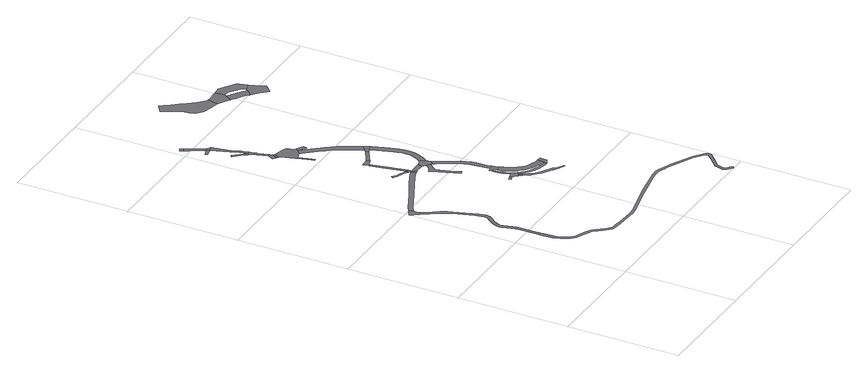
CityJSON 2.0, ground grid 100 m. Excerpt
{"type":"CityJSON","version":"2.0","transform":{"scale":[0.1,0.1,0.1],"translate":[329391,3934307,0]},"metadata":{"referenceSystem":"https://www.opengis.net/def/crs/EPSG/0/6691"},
"CityObjects":{
"road1":{"type":"Road","geometry":[{"type":"MultiSurface","lod":"1","boundaries":[[[0,1,2,3,4,5,6,7]]]}]},
"road2":{"type":"Road","attributes":{"function":"3","RoadStructureAttribute.sectionType":"1"},"geometry":[{"type":"MultiSurface","lod":"1","boundaries":[[[1,8,9,10,11,12,13,14,15,16,17,18,19,20,2]]]}]},
"road3":{"type":"Road","geometry":[{"type":"MultiSurface","lod":"1","boundaries":[[[21,22,23,24,25,26,27,28,29,30,31,32,33,34,35]]]}]},
"road4":{"type":"Road","geometry":[{"type":"MultiSurface","lod":"1","boundaries":[[[36,37,38,39,40]]]}]},
"road5":{"type":"Road","geometry":[{"type":"MultiSurface","lod":"1","boundaries":[[[41,42,43,44]]]}]},
"road6":{"type":"Road","geometry":[{"type":"MultiSurface","lod":"1","boundaries":[[[15,14,45,46,47,21,35]]]}]},
"road7":{"type":"Road","geometry":[{"type":"MultiSurface","lod":"1","boundaries":[[[48,49,50,51,52,53,54,55]]]}]},
"road8":{"type":"Road","attributes":{"RoadStructureAttribute.sectionType":"1"},"geometry":[{"type":"MultiSurface","lod":"1","boundaries":[[[6,56,57,58,59,60,61,62,63,64,65,66,67,68,69,70,71,72,73,74,75,76,77,78,79,80,81,82,83,84,85,86,87,88,89,90,91,92,93,94,95,96,97,98,99,100,101,102,103,104,105,106,107,108,109,110,111,112,113,114,115,116,117,118,119,120,121,122,123,124,125,126,127,128,129,130,131,132,133,134,135,136,137,138,139,140,141,142,143,144,145,146,147,148,149,150,151,152,153,154,155,156,157,158,159,160,161,162,163,164,165,166,167,168,169,170,171,172,173,174,175,176,177,178,179,180,181,182,183,184,185,186,187,188,189,190,191,192,193,194,195,196,197,198,199,7]]]}]},
"road9":{"type":"Road","attributes":{"RoadStructureAttribute.sectionType":"1"},"geometry":[{"type":"MultiSurface","lod":"1","boundaries":[[[39,200,201,44,202,203,204,205,40]]]}]},
"road10":{"type":"Road","geometry":[{"type":"MultiSurface","lod":"1","boundaries":[[[206,207,208,209,210]]]}]},
"road11":{"type":"Road","attributes":{"RoadStructureAttribute.sectionType":"1"},"geometry":[{"type":"MultiSurface","lod":"1","boundaries":[[[211,212,213,214,215,216,217,218,219,220,221,21,47]]]}]},
"road12":{"type":"Road","attributes":{"RoadStructureAttribute.sectionType":"1"},"geometry":[{"type":"MultiSurface","lod":"1","boundaries":[[[222,223,206,210]]]}]},
"road13":{"type":"Road","geometry":[{"type":"MultiSurface","lod":"1","boundaries":[[[224,225,226,48,55]]]}]},
"road14":{"type":"Road","geometry":[{"type":"MultiSurface","lod":"1","boundaries":[[[227,228,229,230]]]}]},
"road15":{"type":"Road","attributes":{"RoadStructureAttribute.sectionType":"1"},"geometry":[{"type":"MultiSurface","lod":"1","boundaries":[[[228,231,232,229]]]}]},
"road16":{"type":"Road","attributes":{"RoadStructureAttribute.sectionType":"1"},"geometry":[{"type":"MultiSurface","lod":"1","boundaries":[[[207,233,234,225,224,235,208]]]}]},
"road17":{"type":"Road","attributes":{"RoadStructureAttribute.sectionType":"1"},"geometry":[{"type":"MultiSurface","lod":"1","boundaries":[[[236,237,238,239,240,43,241,242,243,244,245,48,226]]]}]},
"road18":{"type":"Road","geometry":[{"type":"MultiSurface","lod":"1","boundaries":[[[43,240,202,44]]]}]},
"road19":{"type":"Road","geometry":[{"type":"MultiSurface","lod":"1","boundaries":[[[246,247,248,249]]]}]},
"road20":{"type":"Road","attributes":{"RoadStructureAttribute.sectionType":"1"},"geometry":[{"type":"MultiSurface","lod":"1","boundaries":[[[250,251,252,253,254,255,256,257,258,259,260,261,262,263,264,265,266]]]}]},
"road21":{"type":"Road","attributes":{"function":"3","RoadStructureAttribute.sectionType":"1"},"geometry":[{"type":"MultiSurface","lod":"1","boundaries":[[[267,268,46,45,269,270,271,272]]]}]},
"road22":{"type":"Road","geometry":[{"type":"MultiSurface","lod":"1","boundaries":[[[273,274,275,218,217,276,277,278]]]}]},
"road23":{"type":"Road","geometry":[{"type":"MultiSurface","lod":"1","boundaries":[[[279,280,281,282,283,284,285,223,222,286,287,232,231,288,289]]]}]},
"road24":{"type":"Road","geometry":[{"type":"MultiSurface","lod":"1","boundaries":[[[290,291,292,293,294,295,249,248,296,297,298]]]}]},
"road25":{"type":"Road","attributes":{"RoadStructureAttribute.sectionType":"1"},"geometry":[{"type":"MultiSurface","lod":"1","boundaries":[[[299,300,301,302,303,304,305,306,295,294,307,308,309,310,311,312,313,314]]]}]},
"road26":{"type":"Road","geometry":[{"type":"MultiSurface","lod":"1","boundaries":[[[271,266,265,315,316,317,318,319,320,321,322,272]]]}]},
"road27":{"type":"Road","geometry":[{"type":"MultiSurface","lod":"1","boundaries":[[[323,324,325,326,327,299,314,328,329,330]]]}]},
"road28":{"type":"Road","attributes":{"RoadStructureAttribute.sectionType":"1"},"geometry":[{"type":"MultiSurface","lod":"1","boundaries":[[[277,331,332,333,334,278]]]}]},
"road29":{"type":"Road","attributes":{"function":"3","RoadStructureAttribute.sectionType":"1"},"geometry":[{"type":"MultiSurface","lod":"1","boundaries":[[[324,335,336,337,338,339,340,316,315,341,342,343,344,345,346,347,325]]]}]},
"road30":{"type":"Road","geometry":[{"type":"MultiSurface","lod":"1","boundaries":[[[348,349,350,280,279]]]}]},
"road31":{"type":"Road","attributes":{"RoadStructureAttribute.sectionType":"1"},"geometry":[{"type":"MultiSurface","lod":"1","boundaries":[[[297,351,352,353,354,355,356,357,358,359,360,361,362,363,364,365,366,367,368,369,370,371,372,373,374,375,376,298]]]}]},
"road32":{"type":"Road","attributes":{"RoadStructureAttribute.sectionType":"1"},"geometry":[{"type":"MultiSurface","lod":"1","boundaries":[[[377,378,379,380,381,382,383,384,385,386,387,388,389,390,279,289]]]}]},
"road33":{"type":"Road","attributes":{"RoadStructureAttribute.sectionType":"1"},"geometry":[{"type":"MultiSurface","lod":"1","boundaries":[[[391,392,393,394,395,396,397,398,399,400,401,293,292,402,403,404,405,406,407,408,409,410]]]}]},
"road34":{"type":"Road","attributes":{"function":"3","RoadStructureAttribute.sectionType":"1"},"geometry":[{"type":"MultiSurface","lod":"1","boundaries":[[[329,411,412,413,414,415,416,417,418,419,420,421,422,423,424,425,426,427,428,429,430,431,432,433,434,435,436,330]]]}]},
"road35":{"type":"Road","attributes":{"RoadStructureAttribute.sectionType":"1"},"geometry":[{"type":"MultiSurface","lod":"1","boundaries":[[[437,438,439,440,441,442,443,444,445,446,319,318,447,448,449,450,451,452,453,454,455,456,457]]]}]},
"road36":{"type":"Road","geometry":[{"type":"MultiSurface","lod":"1","boundaries":[[[384,333,332,457,456,458,385]]]}]},
"road37":{"type":"Road","geometry":[{"type":"MultiSurface","lod":"1","boundaries":[[[459,460,461,424,423,391,410]]]}]},
"road38":{"type":"Road","attributes":{"function":"2","RoadStructureAttribute.sectionType":"1"},"geometry":[{"type":"MultiSurface","lod":"1","boundaries":[[[462,463,464,465,466,467,468,469,470,471,472,473,474,475,476,477,478,479,480,481,482]]]}]},
"road39":{"type":"Road","geometry":[{"type":"MultiSurface","lod":"1","boundaries":[[[481,483,484,485,486,487,488,489,490,482]]]}]},
"road40":{"type":"Road","attributes":{"function":"2","RoadStructureAttribute.sectionType":"1"},"geometry":[{"type":"MultiSurface","lod":"1","boundaries":[[[491,492,493,494,495,485,484,496,497,498,499,500,501]]]}]},
"road41":{"type":"Road","attributes":{"RoadStructureAttribute.sectionType":"1"},"geometry":[{"type":"MultiSurface","lod":"1","boundaries":[[[486,502,503,504,505,506,507,508,509,510,511,512,513,514,487]]]}]},
"road42":{"type":"Road","geometry":[{"type":"MultiSurface","lod":"1","boundaries":[[[500,515,516,517,518,519,510,509,501]]]}]}
},
"vertices":[
[73,1944,0],[78,1969,0],[59,2004,0],[48,1998,0],[2,1970,0],[23,1936,0],[50,1896,0],[75,1912,0],
[133,2000,0],[207,2036,0],[308,2085,0],[475,2165,0],[604,2224,0],[632,2231,0],[633,2231,0],[624,2276,0],[589,2267,0],[457,2205,0],[293,2122,0],[189,2072,0],[114,2035,0],
[618,2306,0],[602,2320,0],[581,2330,0],[562,2339,0],[520,2355,0],[502,2368,0],[486,2379,0],[474,2362,0],[483,2357,0],[484,2356,0],[511,2338,0],[554,2321,0],[573,2312,0],[591,2303,0],[606,2291,0],
[86,4095,0],[63,4083,0],[71,4057,0],[77,4058,0],[97,4073,0],
[106,3878,0],[113,3853,0],[178,3869,0],[162,3898,0],
[652,2235,0],[644,2277,0],[638,2310,0],
[278,3575,0],[259,3601,0],[256,3605,0],[185,3681,0],[170,3668,0],[241,3592,0],[242,3591,0],[262,3563,0],
[140,1759,0],[165,1711,0],[198,1625,0],[241,1493,0],[247,1471,0],[259,1417,0],[258,1402,0],[258,1401,0],[256,1394,0],[232,1363,0],[219,1346,0],[201,1323,0],[182,1287,0],[173,1264,0],[169,1241,0],[172,1214,0],[196,1138,0],[201,1108,0],[205,1057,0],[206,936,0],[209,853,0],[211,811,0],[214,770,0],[219,751,0],[231,714,0],[250,675,0],[272,639,0],[310,604,0],[358,582,0],[368,579,0],[406,565,0],[430,551,0],[450,537,0],[473,510,0],[483,499,0],[511,467,0],[542,432,0],[564,415,0],[566,413,0],[589,404,0],[619,401,0],[674,395,0],[790,388,0],[857,383,0],[911,389,0],[951,398,0],[1187,455,0],[1269,470,0],[1349,485,0],[1367,488,0],[1449,504,0],[1498,509,0],[1506,510,0],[1516,511,0],[1531,512,0],[1568,508,0],[1627,485,0],[1628,485,0],[1667,470,0],[1883,363,0],[1962,300,0],[1970,287,0],[1971,286,0],[1969,277,0],[1928,235,0],[1845,154,0],[1827,104,0],[1824,72,0],[1840,40,0],[1886,1,0],[1899,16,0],[1902,20,0],[1881,38,0],[1860,55,0],[1850,76,0],[1849,77,0],[1852,98,0],[1867,140,0],[1946,217,0],[1992,264,0],[1998,291,0],[1991,301,0],[1982,317,0],[1896,385,0],[1695,484,0],[1694,484,0],[1677,493,0],[1574,533,0],[1531,538,0],[1527,537,0],[1502,534,0],[1478,532,0],[1446,528,0],[1237,490,0],[1181,479,0],[1146,471,0],[924,418,0],[907,414,0],[857,408,0],[792,413,0],[701,418,0],[676,420,0],[638,424,0],[621,426,0],[595,428,0],[579,435,0],[560,450,0],[529,484,0],[517,498,0],[515,500,0],[492,527,0],[468,554,0],[467,556,0],[443,572,0],[417,588,0],[368,606,0],[324,625,0],[291,655,0],[272,687,0],[255,722,0],[248,759,0],[243,776,0],[241,813,0],[239,854,0],[236,937,0],[235,1058,0],[231,1111,0],[225,1145,0],[201,1220,0],[199,1240,0],[202,1256,0],[210,1275,0],[226,1307,0],[256,1344,0],[261,1351,0],[283,1381,0],[288,1397,0],[289,1406,0],[289,1419,0],[276,1479,0],[226,1635,0],[193,1723,0],[166,1774,0],[135,1822,0],
[100,4014,0],[137,3945,0],[188,3911,0],[153,3971,0],[122,4027,0],[113,4045,0],
[354,3386,0],[345,3415,0],[321,3408,0],[291,3362,0],[323,3341,0],
[626,2369,0],[614,2430,0],[610,2450,0],[604,2484,0],[597,2518,0],[580,2601,0],[574,2628,0],[555,2624,0],[556,2619,0],[584,2480,0],[596,2420,0],
[337,3331,0],[368,3377,0],
[289,3528,0],[313,3533,0],[303,3581,0],
[449,3050,0],[441,3080,0],[422,3074,0],[430,3045,0],
[411,3191,0],[391,3185,0],
[319,3508,0],[316,3519,0],[294,3501,0],
[300,3594,0],[293,3622,0],[288,3646,0],[258,3724,0],[224,3882,0],[235,3716,0],[235,3715,0],[264,3639,0],[271,3608,0],[275,3588,0],
[884,1528,0],[892,1504,0],[929,1516,0],[922,1539,0],
[740,2174,0],[721,2166,0],[701,2158,0],[699,2157,0],[698,2155,0],[698,2153,0],[701,2142,0],[726,2076,0],[790,1906,0],[818,1916,0],[783,2010,0],[754,2087,0],[748,2108,0],[748,2121,0],[752,2130,0],[806,2194,0],[773,2215,0],
[718,2280,0],[672,2279,0],[675,2240,0],[716,2240,0],[742,2236,0],[755,2281,0],
[565,2674,0],[565,2675,0],[546,2669,0],[619,2646,0],[625,2650,0],[610,2676,0],
[507,3246,0],[525,3268,0],[506,3284,0],[499,3335,0],[474,3350,0],[430,3365,0],[409,3369,0],[353,3320,0],[387,3201,0],[466,3210,0],[467,3209,0],
[988,1496,0],[989,1497,0],[991,1495,0],[1009,1512,0],[982,1557,0],[968,1551,0],[943,1501,0],[964,1479,0],[983,1495,0],
[938,1703,0],[938,1679,0],[940,1656,0],[942,1640,0],[946,1624,0],[949,1608,0],[953,1591,0],[959,1574,0],[973,1579,0],[968,1596,0],[964,1611,0],[960,1627,0],[957,1642,0],[955,1658,0],[953,1680,0],[953,1703,0],
[816,2185,0],[847,2211,0],[841,2233,0],[847,2255,0],[807,2298,0],[800,2294,0],[789,2289,0],[781,2286,0],
[1012,1718,0],[1008,1742,0],[966,1735,0],[960,1734,0],[937,1732,0],[969,1705,0],[972,1670,0],[1023,1685,0],
[664,2673,0],[754,2725,0],[736,2749,0],[654,2701,0],
[1000,1785,0],[992,1875,0],[992,1921,0],[978,1967,0],[966,2003,0],[866,2181,0],[826,2170,0],[832,2160,0],[884,2068,0],[929,1987,0],[939,1957,0],[948,1917,0],[953,1870,0],
[579,3199,0],[587,3231,0],[532,3263,0],
[1015,1416,0],[1034,1392,0],[1059,1365,0],[1063,1362,0],[1103,1329,0],[1167,1288,0],[1181,1275,0],[1188,1270,0],[1198,1264,0],[1225,1250,0],[1280,1220,0],[1288,1235,0],[1233,1265,0],[1222,1273,0],[1219,1277,0],[1217,1280,0],[1214,1287,0],[1212,1290,0],[1210,1293,0],[1206,1296,0],[1117,1350,0],[1076,1383,0],[1053,1409,0],[1052,1410,0],[1035,1430,0],[1019,1450,0],
[479,3196,0],[568,3087,0],[608,3039,0],[625,3015,0],[660,2964,0],[667,2951,0],[723,2849,0],[765,2774,0],[809,2808,0],[707,2993,0],[652,3072,0],[650,3074,0],[628,3101,0],[521,3232,0],
[1253,1396,0],[1229,1395,0],[1199,1400,0],[1159,1410,0],[1119,1426,0],[1089,1444,0],[1059,1467,0],[1035,1487,0],[1031,1490,0],[1026,1495,0],[1010,1511,0],[1014,1471,0],[1022,1465,0],[1044,1447,0],[1075,1424,0],[1107,1404,0],[1152,1386,0],[1194,1376,0],[1228,1369,0],[1254,1371,0],
[982,1632,0],[996,1593,0],[1011,1564,0],[1015,1558,0],[1029,1535,0],[1040,1520,0],[1046,1513,0],[1078,1482,0],[1107,1459,0],[1143,1436,0],[1170,1424,0],[1214,1410,0],[1262,1401,0],[1267,1462,0],[1248,1463,0],[1225,1465,0],[1191,1476,0],[1169,1485,0],[1141,1502,0],[1112,1524,0],[1091,1547,0],[1089,1550,0],[1077,1568,0],[1062,1594,0],[1051,1616,0],[1037,1650,0],
[786,2726,0],[833,2589,0],[836,2575,0],[852,2519,0],[860,2477,0],[861,2461,0],[862,2446,0],[859,2409,0],[846,2365,0],[824,2320,0],[871,2291,0],[897,2345,0],[913,2399,0],[917,2445,0],[917,2448,0],[915,2484,0],[905,2531,0],[885,2605,0],[837,2746,0],[832,2758,0],[782,2735,0],
[814,2799,0],
[1260,1371,0],[1300,1394,0],[1304,1459,0],
[884,4261,0],[853,4285,0],[816,4325,0],[767,4386,0],[727,4431,0],[682,4487,0],[645,4534,0],[631,4553,0],[622,4569,0],[547,4517,0],[553,4509,0],[588,4441,0],[598,4422,0],[628,4358,0],[641,4295,0],[656,4249,0],[683,4218,0],[717,4202,0],[787,4176,0],[872,4165,0],[890,4260,0],
[921,4135,0],[977,4101,0],[1013,4159,0],[1027,4178,0],[1020,4264,0],[974,4260,0],[916,4256,0],[911,4256,0],
[1128,4082,0],[1127,4083,0],[1098,4105,0],[1090,4110,0],[1088,4111,0],[989,4094,0],[1022,4071,0],[1069,4039,0],[1104,4014,0],[1125,3995,0],[1174,4049,0],
[1052,4178,0],[1055,4178,0],[1085,4163,0],[1131,4132,0],[1134,4130,0],[1164,4111,0],[1173,4097,0],[1185,4062,0],[1258,4086,0],[1235,4158,0],[1230,4173,0],[1228,4179,0],[1085,4268,0],
[1186,3941,0],[1232,3895,0],[1245,3883,0],[1309,3947,0],[1273,4037,0]
]}
